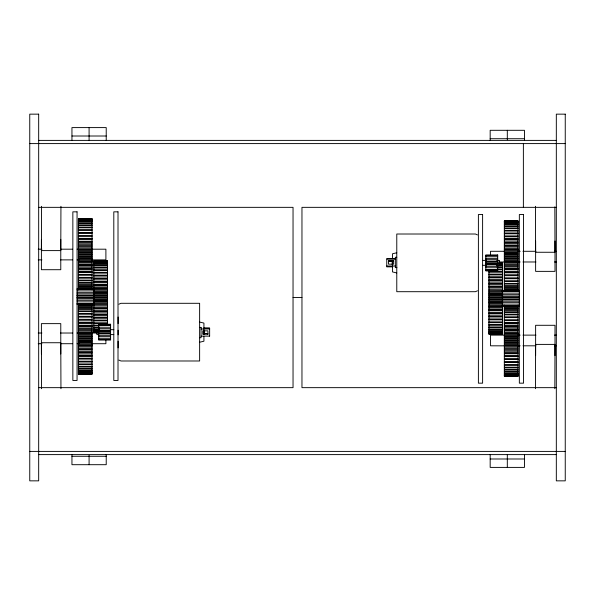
<?xml version="1.0" encoding="UTF-8"?>
<svg xmlns="http://www.w3.org/2000/svg" width="595" height="595" viewBox="0 0 595 595"><rect width="100%" height="100%" fill="white"/><g stroke="black" fill="none" stroke-linecap="round" stroke-linejoin="round"><path stroke-width="0.89" d="M41.561 206.309L41.397 250.607L60.779 250.607L60.943 206.309M535.455 388.691L535.619 344.393L555.001 344.393L554.837 388.691M118.926 304.209L120.949 303.301L199.63 303.301L199.63 360.987L120.949 360.987L118.926 360.079M477.473 290.791L475.45 291.699L396.776 291.699L396.776 234.013L475.45 234.013L477.473 234.921M396.776 252.771L392.484 253.782L392.484 258.468M199.63 342.229L203.921 341.218L203.921 336.532M71.95 136.01L106.222 136.01M490.176 138.717L524.448 138.717M38.675 140.39L556.325 140.39M29.75 143.596L565.25 143.596M38.675 207.343L293.038 207.343L293.038 387.657L38.675 387.657M556.325 207.343L301.963 207.343L301.963 387.657L556.325 387.657M92.069 218.908L78.391 218.863L78.391 289.862M78.391 219.064L92.069 218.997M78.391 219.198L92.069 219.198M78.391 219.354L92.069 219.354M78.391 219.548L92.069 219.548M78.391 220.18L92.069 220.18M78.391 220.485L92.069 220.485M504.337 220.961L518.014 221.013M504.337 221.169L518.014 221.169M504.337 221.303L518.014 221.303M78.391 221.377L92.069 221.377M78.391 221.794L92.069 221.794M504.337 221.786L518.014 221.786M504.337 222.032L518.014 222.032M504.337 222.783L518.014 222.783M78.391 222.946L92.069 222.946M504.337 223.14L518.014 223.14M78.391 223.46L92.069 223.46M504.337 224.151L518.014 224.151M504.337 224.613L518.014 224.613M78.391 224.858L92.069 224.858M78.391 225.468L92.069 225.468M504.337 225.877L518.014 225.877M504.337 226.435L518.014 226.435M78.391 227.097L92.069 227.097M78.391 227.788L92.069 227.788M504.337 227.945L518.014 227.945M504.337 228.592L518.014 228.592M78.391 229.633L92.069 229.633M504.337 230.317L518.014 230.317M78.391 230.406L92.069 230.406M504.337 231.053L518.014 231.053M78.391 232.444L92.069 232.444M78.391 232.742L92.069 232.742M504.337 232.987L518.014 232.987M78.391 233.292L92.069 233.292M504.337 233.471L518.014 233.471M504.337 233.798L518.014 233.798M78.391 235.449L92.069 235.494M504.337 235.91L518.014 235.91M78.391 236.408L92.069 236.408M504.337 236.788L518.014 236.788M78.391 238.372L92.069 238.372M78.391 238.759L92.069 238.759M504.337 238.863L518.014 238.863M504.337 239.064L518.014 239.064M78.391 239.718L92.069 239.718M504.337 240.001L518.014 240.001M78.391 241.421L92.069 241.421M504.337 241.868L518.014 241.868M78.391 242.187L92.069 242.187M504.337 242.403L518.014 242.403M78.391 243.199L92.069 243.199M504.337 243.392L518.014 243.392M78.391 244.701L92.069 244.701M504.337 245.028L518.014 245.028M78.391 245.765L92.069 245.757M504.337 245.906L518.014 245.906M78.391 246.799L92.069 246.799M504.337 246.932L518.014 246.932M78.391 248.048L92.069 248.048M504.337 248.323L518.014 248.323M38.214 249.193L41.918 249.193M60.467 249.193L72.516 249.193M77.157 249.193L105.895 249.193L105.895 259.874L91.987 259.874M78.391 249.424L92.069 249.424M504.337 249.394L518.014 249.394M504.337 249.521L518.014 249.521M78.391 250.48L92.069 250.48M504.337 250.577L518.014 250.577M504.419 251.291L490.511 251.291L490.511 254.586M518.319 251.291L520.179 251.291M522.96 251.291L535.939 251.291M554.481 251.291L556.332 251.291M78.391 251.469L92.069 251.469M504.337 251.678L518.014 251.678M78.391 252.57L92.069 252.57M504.337 252.808L518.014 252.808M78.391 253.143L92.069 253.143M504.337 253.217L518.014 253.217M78.391 254.214L92.069 254.214M504.337 254.288L518.014 254.288M78.391 254.92L92.069 254.92M504.337 255.143L518.014 255.143M485.803 255.619L497.703 255.619M78.391 256.021L92.069 256.021M485.803 256.237L497.703 256.237M504.337 256.244L518.014 256.244M78.391 256.884L92.069 256.884M504.337 256.951L518.014 256.951M396.776 257.278L395.34 257.278L395.34 267.601L396.776 267.601M78.391 257.947L92.069 257.947M504.337 258.022L518.014 258.022M485.803 258.223L497.703 258.223M78.391 258.356L92.069 258.356M504.337 258.594L518.014 258.594M395.34 258.855L386.757 258.855L386.757 266.85L392.767 266.85M386.757 258.892L395.34 258.892M485.803 259.316L497.703 259.316M78.391 259.487L92.069 259.487M504.337 259.695L518.014 259.695M38.214 259.874L41.918 259.874M60.467 259.874L72.516 259.874M77.157 259.874L79.009 259.874M482.605 260.394L486.16 260.394M496.818 260.394L499.48 260.394L499.48 265.318L496.818 265.318M78.391 260.595L92.069 260.595M504.337 260.684L518.014 260.684M388.476 260.751L393.63 260.751M93.817 261.049L107.494 261.049M485.803 261.079L497.703 261.079M93.817 261.16L107.494 261.16M93.817 261.577L107.494 261.577M388.476 261.547L392.767 261.577M78.391 261.644L92.069 261.644M485.803 261.688L497.703 261.688M78.391 261.77L92.069 261.77M93.817 261.8L107.494 261.8M504.337 261.74L518.014 261.74M485.803 262.06L497.703 262.06M498.855 261.978L518.014 262.031M518.319 261.978L520.179 261.978M522.96 261.978L535.939 261.978M554.481 261.978L556.332 261.978M93.817 262.492L107.494 262.492M498.937 262.7L502.589 262.7L502.589 334.093L488.904 334.093L488.904 270.242M93.817 262.819L107.494 262.819M78.391 262.841L92.069 262.841M498.937 262.953L502.589 262.841M504.337 263.116L518.014 263.116M485.803 263.34L497.703 263.34M498.937 263.369L502.589 263.369M498.937 263.592L502.589 263.592M93.817 263.778L107.494 263.778M485.803 263.823L497.703 263.823M78.391 264.239L92.069 264.239M93.817 264.21L107.494 264.21M498.937 264.284L502.589 264.284M485.803 264.433L497.703 264.433M504.337 264.366L518.014 264.366M498.937 264.611L502.589 264.611M78.391 265.095L92.069 265.095M78.391 265.258L92.069 265.258M93.817 265.422L107.494 265.422M482.605 265.318L486.16 265.318M504.337 265.407L518.014 265.4M497.115 265.571L502.589 265.571M93.817 265.958L107.494 265.958M386.757 266.024L395.34 265.995M497.115 266.002L502.589 266.002M78.391 266.136L92.069 266.136M485.803 266.114L497.703 266.114M504.337 266.463L518.014 266.463M485.803 267.237L502.589 267.214M93.817 267.408L107.494 267.408M395.34 267.512L396.776 267.512M78.391 267.772L92.069 267.772M497.115 267.75L502.589 267.75M93.817 268.04L107.494 268.04M504.337 267.966L518.014 267.966M78.391 268.762L92.069 268.762M504.337 268.687L518.014 268.687M504.337 268.977L518.014 268.977M497.115 269.208L502.589 269.208M78.391 269.297L92.069 269.297M485.803 269.297L497.703 269.297M93.817 269.721L107.494 269.721M504.337 269.743L518.014 269.743M497.115 269.833L502.589 269.833M485.803 269.959L497.703 269.959M93.817 270.435L107.494 270.435M485.803 270.747L497.703 270.747M78.391 271.164L92.069 271.164M488.904 271.513L502.589 271.513M504.337 271.446L518.014 271.446M78.391 272.108L92.069 272.108M488.904 272.227L502.589 272.227M78.391 272.302L92.069 272.302M93.817 272.324L107.494 272.324M504.337 272.413L518.014 272.413M504.337 272.793L518.014 272.793M93.817 273.112L107.494 273.112M488.904 274.117L502.589 274.117M78.391 274.377L92.069 274.377M504.337 274.756L518.014 274.756M488.904 274.912L502.589 274.912M93.817 275.188L107.494 275.188M78.391 275.254L92.069 275.254M93.817 275.411L107.494 275.411M504.337 275.716L518.014 275.671M93.817 276.058L107.494 276.058M488.904 276.987L502.589 276.987M488.904 277.203L502.589 277.203M78.391 277.367L92.069 277.367M488.904 277.85L502.589 277.85M504.337 277.872L518.014 277.872M78.391 278.185L92.069 278.185M93.817 278.17L107.494 278.17M93.817 278.289L107.494 278.289M504.337 278.423L518.014 278.423M504.337 278.72L518.014 278.72M93.817 279.219L107.494 279.219M488.904 279.962L502.589 279.962M78.391 280.111L92.069 280.111M488.904 280.089L502.589 280.089M504.337 280.758L518.014 280.758M78.391 280.847L92.069 280.847M488.904 281.011L502.589 281.011M93.817 281.13L107.494 281.13M504.337 281.532L518.014 281.532M93.817 281.599L107.494 281.599M78.391 282.573L92.069 282.573M93.817 282.573L107.494 282.573M488.904 282.93L502.589 282.93M78.391 283.227L92.069 283.227M488.904 283.391L502.589 283.391M504.337 283.376L518.014 283.376M504.337 284.075L518.014 284.075M93.817 284.261L107.494 284.261M488.904 284.365L502.589 284.365M78.391 284.73L92.069 284.73M93.817 285.065L107.494 285.065M78.391 285.288L92.069 285.288M93.817 285.295L107.494 285.295M504.337 285.704L518.014 285.704M93.817 286.083L107.494 286.083M488.904 286.061L502.589 286.061M504.337 286.307L518.014 286.307M78.391 286.552L92.069 286.552M488.904 286.857L502.589 286.857M78.391 287.013L92.069 287.013M93.817 287.497L107.494 287.497M504.337 287.705L518.014 287.705M488.904 287.876L502.589 287.876M78.391 288.032L92.069 288.032M504.337 288.218L518.014 288.218M78.391 288.382L92.069 288.382M93.817 288.597L107.494 288.597M77.06 288.694L78.86 288.694M92.366 288.694L107.494 288.657M78.391 289.133L92.069 289.133M488.904 289.289L502.589 289.289M77.06 289.43L94.166 289.43M504.337 289.378L518.014 289.378M93.817 289.705L107.494 289.705M504.337 289.787L518.014 289.787M77.06 290.077L94.166 290.077M488.904 290.39L502.589 290.457M502.232 290.486L504.932 290.486M517.546 290.486L519.346 290.486M504.337 290.68L518.014 290.68M93.817 290.896L107.494 290.896M504.337 290.992L518.014 290.992M502.232 291.23L519.346 291.23M488.904 291.498L502.589 291.498M502.232 291.87L519.346 291.87M93.817 291.989L107.494 291.989M77.06 292.093L94.166 292.093M93.817 292.338L107.494 292.338M488.904 292.688L502.589 292.688M77.06 293.201L94.166 293.201M93.817 293.402L107.494 293.402M488.904 293.781L502.589 293.781M502.232 293.885L519.346 293.885M488.904 294.138L502.589 294.138M93.817 294.324L107.494 294.324M77.06 294.927L94.166 294.927M502.232 295.001L519.346 295.001M488.904 295.194L502.589 295.194M93.817 295.425L107.494 295.425M77.06 295.537L94.166 295.537M77.06 295.96L94.166 295.96M93.817 296.072L107.494 296.072M488.904 296.117L502.589 296.117M502.232 296.719L519.346 296.719M93.817 297.136L107.494 297.136M77.06 297.247L94.166 297.247M488.904 297.225L502.589 297.225M502.232 297.329L519.346 297.329M293.038 297.5L301.963 297.5M77.06 297.671L107.494 297.775M502.232 297.753L519.346 297.753M488.904 297.864L502.589 297.864M77.06 298.281L94.166 298.281M93.817 298.883L107.494 298.883M488.904 298.928L502.589 298.928M502.232 299.04L519.346 299.04M502.232 299.464L519.346 299.464M488.904 299.575L502.589 299.575M93.817 299.806L107.494 299.806M77.06 299.999L94.166 299.999M502.232 300.073L519.346 300.073M488.904 300.676L502.589 300.676M93.817 300.862L107.494 300.862M77.06 301.115L94.166 301.115M93.817 301.219L107.494 301.219M488.904 301.598L502.589 301.598M502.232 301.799L519.346 301.799M93.817 302.312L107.494 302.312M488.904 302.662L502.589 302.662M502.232 302.907L519.346 302.907M488.904 303.011L502.589 303.011M77.06 303.13L94.166 303.13M93.817 303.502L107.494 303.502M77.06 303.77L94.166 303.77M78.391 304.008L92.069 304.008M488.904 304.105L502.589 304.105M78.391 304.32L92.069 304.32M77.06 304.514L78.86 304.514M92.366 304.514L107.494 304.543M502.232 304.923L519.346 304.923M78.391 305.213L92.069 305.213M488.904 305.295L502.589 305.295M502.232 305.57L519.346 305.57M78.391 305.622L92.069 305.622M93.817 305.711L107.494 305.711M504.337 305.614L518.014 305.614M504.337 305.867L518.014 305.867M488.904 306.343L504.932 306.306M517.546 306.306L519.346 306.306M488.904 306.403L502.589 306.403M504.337 306.618L518.014 306.618M78.391 306.782L92.069 306.782M504.337 306.968L518.014 306.968M93.817 307.124L107.494 307.124M78.391 307.295L92.069 307.295M488.904 307.503L502.589 307.503M504.337 307.987L518.014 307.987M93.817 308.143L107.494 308.143M504.337 308.448L518.014 308.448M78.391 308.693L92.069 308.693M93.817 308.939L107.494 308.939M488.904 308.917L502.589 308.917M78.391 309.296L92.069 309.296M488.904 309.705L502.589 309.705M504.337 309.712L518.014 309.712M488.904 309.936L502.589 309.936M504.337 310.27L518.014 310.27M93.817 310.635L107.494 310.635M488.904 310.739L502.589 310.739M78.391 310.925L92.069 310.925M78.391 311.624L92.069 311.624M93.817 311.609L107.494 311.609M504.337 311.773L518.014 311.773M93.817 312.07L107.494 312.07M488.904 312.427L502.589 312.427M504.337 312.427L518.014 312.427M488.904 313.401L502.589 313.401M78.391 313.468L92.069 313.468M488.904 313.87L502.589 313.87M93.817 313.989L107.494 313.989M504.337 314.153L518.014 314.153M78.391 314.242L92.069 314.242M504.337 314.889L518.014 314.889M93.817 314.911L107.494 314.911M93.817 315.038L107.494 315.038M488.904 315.781L502.589 315.781M78.391 316.28L92.069 316.28M78.391 316.577L92.069 316.577M488.904 316.711L502.589 316.711M488.904 316.83L502.589 316.83M504.337 316.815L518.014 316.815M78.391 317.128L92.069 317.128M93.817 317.15L107.494 317.15M504.337 317.633L518.014 317.633M93.817 317.797L107.494 317.797M93.817 318.013L107.494 318.013M488.904 318.942L502.589 318.942M78.391 319.284L92.069 319.329M488.904 319.589L502.589 319.589M488.904 319.812L502.589 319.812M504.337 319.746L518.014 319.746M93.817 320.088L107.494 320.088M78.391 320.244L92.069 320.244M504.337 320.623L518.014 320.623M93.817 320.884L107.494 320.884M488.904 321.888L502.589 321.888M78.391 322.207L92.069 322.207M78.391 322.587L92.069 322.587M488.904 322.676L502.589 322.676M504.337 322.698L518.014 322.698M93.817 322.773L107.494 322.773M504.337 322.892L518.014 322.892M78.391 323.554L92.069 323.554M93.817 323.487L107.494 323.487M504.337 323.836L518.014 323.836M110.603 324.253L98.696 324.223L98.696 340.065L110.603 340.065L110.603 324.223M488.904 324.565L502.589 324.565M98.696 325.041L110.603 325.041M93.817 325.168L99.291 325.168M78.391 325.257L92.069 325.257M488.904 325.279L502.589 325.279M93.817 325.792L110.603 325.703M504.337 325.703L518.014 325.703M78.391 326.023L92.069 326.023M504.337 326.238L518.014 326.238M78.391 326.313L92.069 326.313M78.391 327.034L92.069 327.034M488.904 326.96L502.589 326.96M93.817 327.25L99.291 327.25M504.337 327.228L518.014 327.228M199.63 327.399L201.058 327.399L201.058 337.722L199.63 337.722M199.63 327.488L201.058 327.488M488.904 327.592L502.589 327.592M93.817 327.786L110.603 327.763M209.641 328.15L203.631 328.15L209.641 328.18L209.641 336.145M78.391 328.537L92.069 328.537M98.696 328.886L110.603 328.886M504.337 328.864L518.014 328.864M93.817 328.998L99.291 328.998M201.058 329.005L209.641 328.976M488.904 329.042L502.589 329.042M93.817 329.429L99.291 329.429M78.391 329.593L92.069 329.6M488.904 329.578L502.589 329.578M98.696 329.682L96.918 329.682L96.918 334.606L98.696 334.606M110.246 329.682L113.801 329.682M504.337 329.742L518.014 329.742M504.337 329.905L518.014 329.905M93.817 330.389L97.461 330.389M78.391 330.634L92.069 330.634M98.696 330.567L110.603 330.567M93.817 330.716L97.461 330.716M504.337 330.761L518.014 330.761M488.904 330.79L502.589 330.79M98.696 331.177L110.603 331.177M488.904 331.222L502.589 331.222M93.817 331.408L97.461 331.408M93.817 331.631L97.461 331.631M98.696 331.66L110.603 331.66M78.391 331.884L92.069 331.884M93.817 332.047L97.461 332.047M93.817 332.159L97.461 332.159M488.904 332.181L502.589 332.181M504.337 332.159L518.014 332.159M97.461 332.3L93.817 332.3L93.817 260.908L107.494 260.908L107.494 324.758M488.904 332.508L502.589 332.508M78.391 332.969L92.069 332.969M98.696 332.94L110.603 332.94M38.214 333.022L41.918 333.022M60.467 333.022L72.516 333.022M77.157 333.022L79.009 333.022M91.987 333.022L97.55 333.022M488.904 333.2L502.589 333.2M504.337 333.23L518.014 333.23M78.391 333.26L92.069 333.26M98.696 333.312L110.603 333.312M504.337 333.356L518.014 333.356M203.631 333.423L207.923 333.453M488.904 333.423L502.589 333.423M488.904 333.84L502.589 333.84M98.696 333.921L110.603 333.921M488.904 333.951L502.589 333.951M78.391 334.316L92.069 334.316M207.923 334.249L202.776 334.278L202.776 330.842L207.923 330.842L207.923 334.278M504.337 334.405L518.014 334.405M110.246 334.606L113.801 334.606M504.419 335.126L490.511 335.126L490.511 345.807L518.014 345.866M518.319 335.126L520.179 335.126M522.96 335.126L535.939 335.126M554.481 335.126L556.332 335.126M78.391 335.305L92.069 335.305M504.337 335.513L518.014 335.513M98.696 335.684L110.603 335.684M201.058 336.145L209.641 336.108M78.391 336.406L92.069 336.406M504.337 336.644L518.014 336.644M98.696 336.777L110.603 336.777M78.391 336.978L92.069 336.978M504.337 337.053L518.014 337.053M78.391 338.049L92.069 338.049M504.337 338.116L518.014 338.116M78.391 338.756L92.069 338.756M98.696 338.763L110.603 338.763M504.337 338.979L518.014 338.979M98.696 339.381L110.603 339.381M78.391 339.857L92.069 339.857M504.337 340.08L518.014 340.08M78.391 340.712L92.069 340.712M504.337 340.786L518.014 340.786M78.391 341.783L92.069 341.783M504.337 341.857L518.014 341.857M78.391 342.192L92.069 342.192M504.337 342.43L518.014 342.43M78.391 343.322L92.069 343.322M504.337 343.531L518.014 343.531M38.214 343.709L41.918 343.709M60.467 343.709L72.516 343.709M77.157 343.709L79.009 343.709M91.987 343.709L105.895 343.709L105.895 340.414M78.391 344.423L92.069 344.423M504.337 344.52L518.014 344.52M78.391 345.479L92.069 345.479M78.391 345.606L92.069 345.606M504.337 345.576L518.014 345.576M518.319 345.807L520.179 345.807M522.96 345.807L535.939 345.807M554.481 345.807L556.332 345.807M78.391 346.677L92.069 346.677M504.337 346.952L518.014 346.952M78.391 348.068L92.069 348.068M504.337 348.201L518.014 348.201M78.391 349.094L92.069 349.094M504.337 349.243L518.014 349.235M78.391 349.972L92.069 349.972M504.337 350.299L518.014 350.299M78.391 351.608L92.069 351.608M504.337 351.801L518.014 351.801M78.391 352.597L92.069 352.597M504.337 352.813L518.014 352.813M78.391 353.132L92.069 353.132M504.337 353.579L518.014 353.579M78.391 354.999L92.069 354.999M504.337 355.282L518.014 355.282M78.391 355.936L92.069 355.936M78.391 356.137L92.069 356.137M504.337 356.241L518.014 356.241M504.337 356.628L518.014 356.628M78.391 358.212L92.069 358.212M504.337 358.592L518.014 358.592M78.391 359.09L92.069 359.09M78.391 361.202L92.069 361.202M78.391 361.529L92.069 361.529M504.337 361.708L518.014 361.708M78.391 362.013L92.069 362.013M504.337 362.258L518.014 362.258M504.337 362.556L518.014 362.556M78.391 363.947L92.069 363.947M504.337 364.594L518.014 364.594M78.391 364.683L92.069 364.683M504.337 365.367L518.014 365.367M78.391 366.408L92.069 366.408M78.391 367.055L92.069 367.055M504.337 367.212L518.014 367.212M504.337 367.903L518.014 367.903M78.391 368.565L92.069 368.565M78.391 369.123L92.069 369.123M504.337 369.532L518.014 369.532M504.337 370.142L518.014 370.142M78.391 370.387L92.069 370.387M78.391 370.849L92.069 370.849M504.337 371.54L518.014 371.54M78.391 371.86L92.069 371.86M504.337 372.054L518.014 372.054M78.391 372.217L92.069 372.217M78.391 372.968L92.069 372.968M78.391 373.214L92.069 373.214M504.337 373.206L518.014 373.206M504.337 373.623L518.014 373.623M78.391 373.697L92.069 373.697M78.391 373.831L92.069 373.831M78.391 373.987L92.069 373.987L78.391 374.062L78.391 303.963M504.337 374.515L518.014 374.515M504.337 374.82L518.014 374.82M504.337 375.452L518.014 375.452M504.337 375.646L518.014 375.646M504.337 375.802L518.014 375.802M504.337 375.936L518.014 376.003M504.337 376.092L518.014 376.092M29.75 451.404L565.25 451.404M38.675 454.61L556.325 454.61M71.95 456.283L106.222 456.283M490.176 458.99L524.448 458.99M396.776 272.934L392.484 271.93L392.484 265.37M199.63 322.066L203.921 323.07L203.921 329.63M554.845 206.882L555.001 252.265L535.619 252.265L535.455 206.301M60.95 388.699L60.779 342.735L41.397 342.735L41.568 388.699M555.001 241.02L555.001 271.365L535.619 271.365L535.619 241.02M555.001 355.639L555.001 325.294L535.619 325.294L535.619 355.639M524.448 140.539L524.448 130.305L490.176 130.305L490.176 140.539M524.448 454.617L524.448 467.402L490.176 467.402L490.176 454.617M523.377 143.596L523.377 207.343M518.014 291.037L518.014 220.938L504.337 220.938L504.337 291.037M518.014 305.138L518.014 376.166L504.337 376.166L504.337 305.138M507.312 130.305L507.312 139.713M507.312 454.669L507.312 467.402M392.484 260.335L392.484 264.559M392.194 260.394L392.194 264.626M204.204 330.374L204.204 334.606M203.921 330.374L203.921 334.665M118.093 317.009L118.093 323.606M118.093 330.195L118.093 334.844M118.093 341.277L118.093 347.882M106.222 140.383L106.222 127.598L71.95 127.598L71.95 140.383M106.222 454.461L106.222 464.695L71.95 464.695L71.95 454.461M92.069 218.834L92.069 289.862M92.069 303.963L92.069 374.062M89.086 127.598L89.086 140.331M89.086 455.287L89.086 464.695M60.779 239.361L60.779 269.706L41.397 269.706L41.397 239.361M60.779 353.98L60.779 323.635L41.397 323.635L41.397 353.98M38.675 114.151L29.75 114.151L29.75 480.849L38.675 480.849L38.675 114.151M565.25 114.151L556.325 114.151L556.325 480.849L565.25 480.849L565.25 114.151M77.06 211.835L72.85 211.835L72.85 380.458L77.06 380.458L77.06 211.835M118.011 211.835L113.801 211.835L113.801 380.458L118.011 380.458L118.011 211.835M482.605 214.542L478.395 214.542L478.395 383.165L482.605 383.165L482.605 214.542M523.555 214.542L519.346 214.542L519.346 383.165L523.555 383.165L523.555 214.542M497.703 254.935L485.803 254.935L485.803 270.777L497.703 270.777L497.703 254.935M393.63 260.722L388.476 260.722L388.476 264.158L393.63 264.158L393.63 260.722M518.014 359.506L504.337 359.506L518.014 359.551"/></g></svg>
